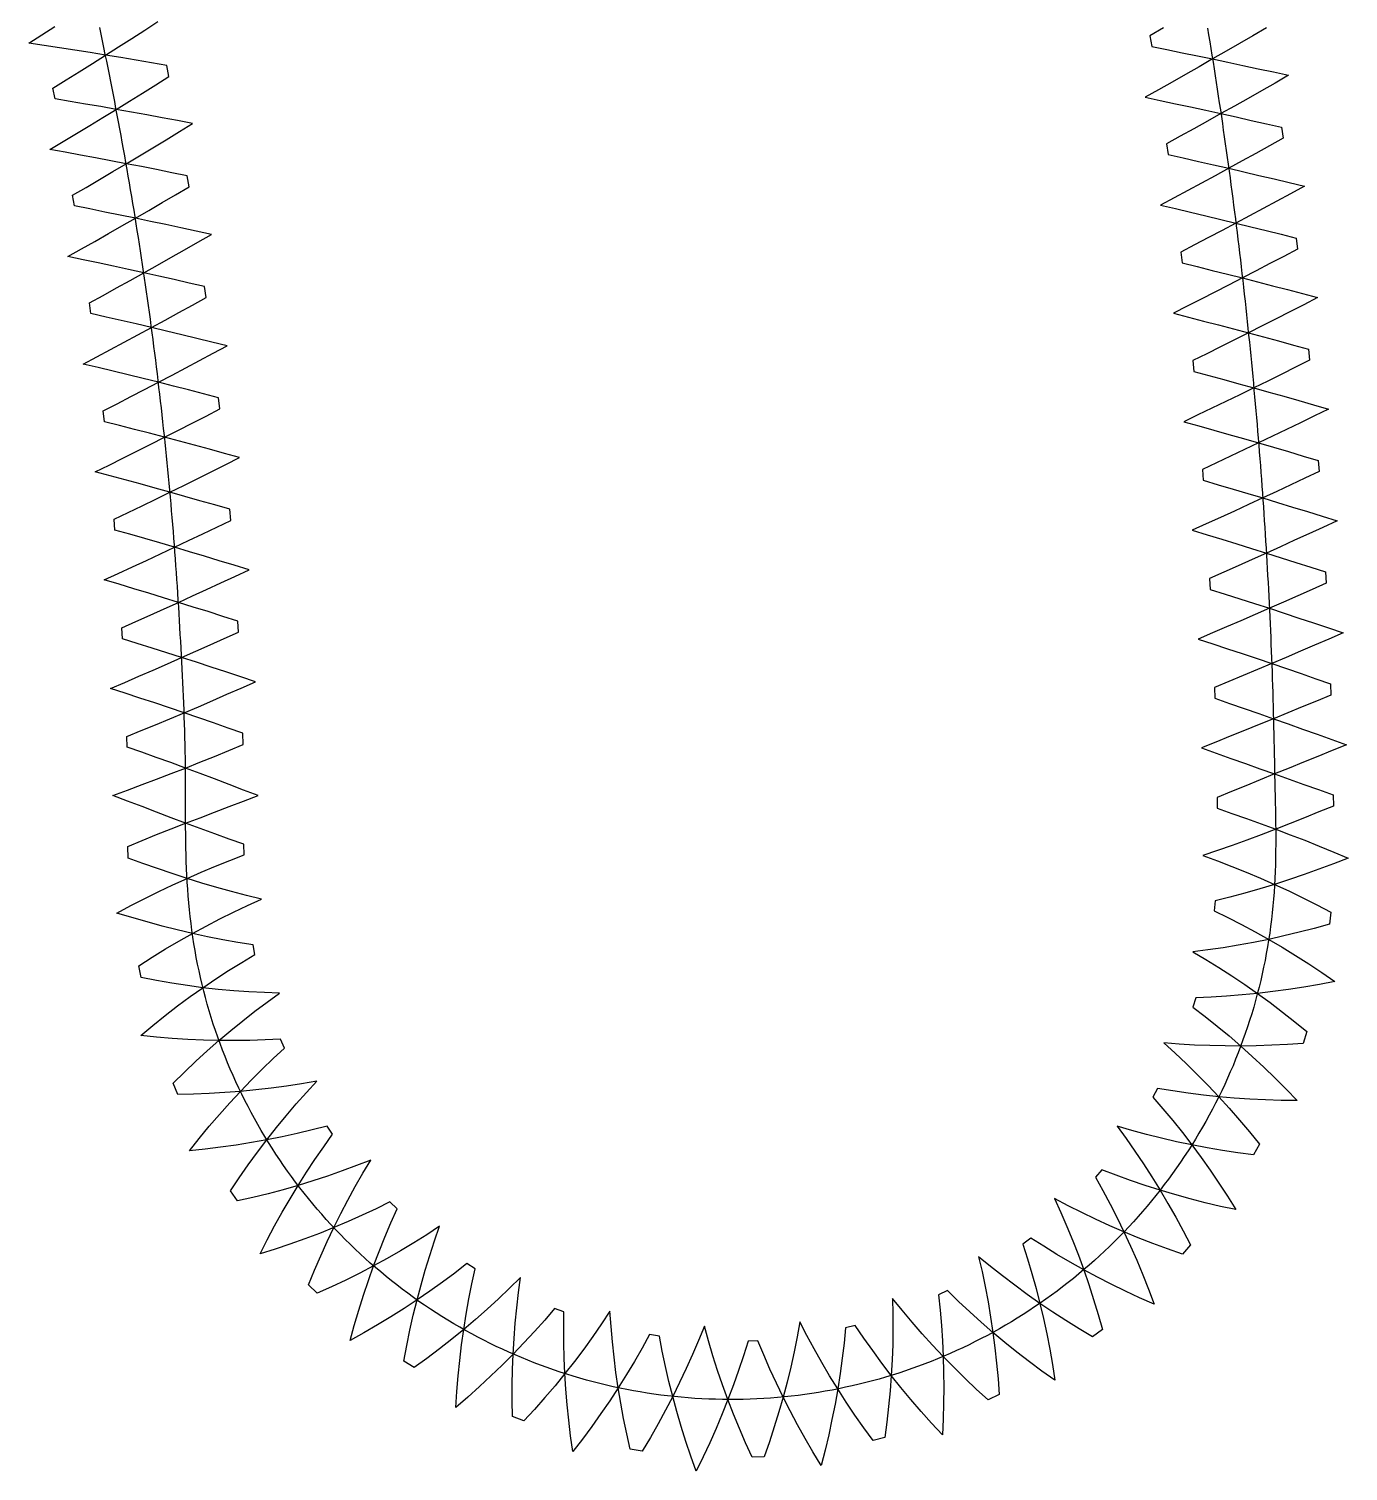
# Model space of a CAD drawing. Header units: metres. Extents: x -142 to 142, y -17 to 142.
# Drawn here: x 105.66 to 142.01, y -16.97 to 22.77 of the extents above; entities that cross this region are included whole.
import ezdxf

# ---------------------------------------------------------------- set-up
doc = ezdxf.new("R2010")
doc.units = ezdxf.units.M
for name, color, linetype in [('contour', 1, 'Continuous'), ('inner', 5, 'Continuous'), ('outer', 3, 'Continuous')]:
    doc.layers.add(name, color=color, linetype=linetype)

msp = doc.modelspace()

# ---------------------------------------------------------------- linework, layer by layer
at = {"layer": 'contour'}
msp.add_lwpolyline([(138.133, 22.79), (138.163, 22.602), (138.194, 22.415), (138.224, 22.228), (138.254, 22.04), (138.284, 21.853), (138.313, 21.666), (138.343, 21.478), (138.372, 21.29), (138.4, 21.103), (138.429, 20.915), (138.457, 20.728), (138.485, 20.54), (138.513, 20.352), (138.54, 20.164), (138.567, 19.977), (138.594, 19.789), (138.621, 19.601), (138.648, 19.413), (138.674, 19.225), (138.7, 19.037), (138.725, 18.849), (138.751, 18.661), (138.776, 18.473), (138.801, 18.285), (138.826, 18.096), (138.85, 17.908), (138.874, 17.72), (138.898, 17.532), (138.922, 17.343), (138.945, 17.155), (138.968, 16.967), (138.991, 16.778), (139.014, 16.59), (139.036, 16.401), (139.058, 16.213), (139.08, 16.024), (139.101, 15.836), (139.123, 15.647), (139.144, 15.459), (139.165, 15.27), (139.185, 15.081), (139.206, 14.893), (139.226, 14.704), (139.245, 14.515), (139.265, 14.326), (139.284, 14.138), (139.303, 13.949), (139.322, 13.76), (139.341, 13.571), (139.359, 13.382), (139.377, 13.193), (139.395, 13.004), (139.412, 12.815), (139.43, 12.626), (139.447, 12.437), (139.463, 12.248), (139.48, 12.059), (139.496, 11.87), (139.512, 11.681), (139.528, 11.492), (139.543, 11.303), (139.558, 11.114), (139.573, 10.924), (139.588, 10.735), (139.602, 10.546), (139.616, 10.357), (139.63, 10.167), (139.644, 9.978), (139.657, 9.789), (139.67, 9.6), (139.683, 9.41), (139.696, 9.221), (139.708, 9.032), (139.72, 8.842), (139.732, 8.653), (139.744, 8.463), (139.755, 8.274), (139.766, 8.084), (139.777, 7.895), (139.788, 7.705), (139.799, 7.516), (139.809, 7.326), (139.819, 7.137), (139.828, 6.947), (139.838, 6.758), (139.847, 6.568), (139.856, 6.379), (139.864, 6.189), (139.873, 5.999), (139.88, 5.81), (139.888, 5.62), (139.895, 5.431), (139.902, 5.241), (139.909, 5.051), (139.915, 4.862), (139.921, 4.672), (139.927, 4.482), (139.932, 4.293), (139.937, 4.103), (139.942, 3.913), (139.947, 3.724), (139.951, 3.534), (139.956, 3.344), (139.96, 3.155), (139.964, 2.965), (139.968, 2.775), (139.973, 2.585), (139.977, 2.396), (139.981, 2.206), (139.985, 2.016), (139.99, 1.826), (139.994, 1.636), (139.998, 1.446), (140.002, 1.256), (140.005, 1.066), (140.008, 0.876), (140.01, 0.686), (140.011, 0.497), (140.011, 0.307), (140.009, 0.117), (140.006, -0.073), (140.002, -0.262), (139.996, -0.452), (139.988, -0.641), (139.977, -0.831), (139.965, -1.02), (139.951, -1.209), (139.934, -1.398), (139.915, -1.586), (139.893, -1.775), (139.87, -1.963), (139.844, -2.151), (139.815, -2.339), (139.785, -2.526), (139.751, -2.713), (139.716, -2.9), (139.678, -3.086), (139.638, -3.271), (139.596, -3.456), (139.551, -3.641), (139.504, -3.824), (139.455, -4.008), (139.403, -4.19), (139.349, -4.372), (139.292, -4.553), (139.234, -4.734), (139.173, -4.914), (139.109, -5.092), (139.044, -5.271), (138.976, -5.448), (138.906, -5.624), (138.834, -5.8), (138.759, -5.974), (138.682, -6.148), (138.604, -6.32), (138.522, -6.492), (138.439, -6.663), (138.354, -6.832), (138.266, -7), (138.177, -7.168), (138.085, -7.334), (137.991, -7.499), (137.895, -7.662), (137.797, -7.825), (137.697, -7.986), (137.595, -8.146), (137.491, -8.305), (137.385, -8.462), (137.277, -8.618), (137.167, -8.773), (137.055, -8.926), (136.941, -9.078), (136.825, -9.228), (136.708, -9.377), (136.588, -9.525), (136.467, -9.67), (136.343, -9.815), (136.218, -9.957), (136.091, -10.099), (135.963, -10.238), (135.832, -10.376), (135.7, -10.512), (135.566, -10.647), (135.431, -10.78), (135.293, -10.911), (135.155, -11.04), (135.014, -11.168), (134.872, -11.293), (134.728, -11.417), (134.583, -11.54), (134.436, -11.66), (134.288, -11.778), (134.138, -11.895), (133.987, -12.01), (133.834, -12.122), (133.68, -12.233), (133.525, -12.342), (133.368, -12.449), (133.21, -12.554), (133.05, -12.657), (132.89, -12.757), (132.728, -12.856), (132.564, -12.953), (132.4, -13.048), (132.234, -13.14), (132.067, -13.231), (131.899, -13.319), (131.73, -13.405), (131.56, -13.489), (131.389, -13.571), (131.217, -13.651), (131.044, -13.729), (130.869, -13.804), (130.694, -13.877), (130.518, -13.948), (130.341, -14.017), (130.164, -14.083), (129.985, -14.147), (129.806, -14.209), (129.626, -14.269), (129.445, -14.326), (129.263, -14.381), (129.081, -14.434), (128.898, -14.485), (128.714, -14.533), (128.53, -14.579), (128.345, -14.622), (128.16, -14.663), (127.974, -14.702), (127.788, -14.739), (127.601, -14.773), (127.414, -14.804), (127.227, -14.834), (127.039, -14.861), (126.851, -14.885), (126.662, -14.908), (126.474, -14.927), (126.285, -14.945), (126.095, -14.96), (125.906, -14.973), (125.717, -14.983), (125.527, -14.991), (125.337, -14.996), (125.148, -14.999), (124.958, -15), (124.768, -14.998), (124.578, -14.994), (124.389, -14.987), (124.199, -14.979), (124.01, -14.967), (123.82, -14.954), (123.631, -14.937), (123.442, -14.919), (123.254, -14.898), (123.065, -14.875), (122.877, -14.849), (122.69, -14.821), (122.502, -14.791), (122.315, -14.758), (122.129, -14.723), (121.943, -14.685), (121.757, -14.645), (121.572, -14.603), (121.388, -14.559), (121.204, -14.512), (121.021, -14.462), (120.838, -14.411), (120.656, -14.357), (120.475, -14.301), (120.294, -14.243), (120.114, -14.182), (119.935, -14.119), (119.757, -14.054), (119.58, -13.986), (119.403, -13.917), (119.228, -13.845), (119.053, -13.771), (118.879, -13.694), (118.706, -13.616), (118.535, -13.535), (118.364, -13.452), (118.194, -13.367), (118.026, -13.28), (117.858, -13.191), (117.692, -13.099), (117.527, -13.006), (117.363, -12.91), (117.2, -12.812), (117.039, -12.713), (116.878, -12.611), (116.719, -12.507), (116.562, -12.401), (116.406, -12.294), (116.251, -12.184), (116.097, -12.072), (115.945, -11.959), (115.795, -11.843), (115.646, -11.726), (115.498, -11.607), (115.352, -11.485), (115.207, -11.362), (115.064, -11.238), (114.923, -11.111), (114.783, -10.983), (114.645, -10.853), (114.509, -10.721), (114.374, -10.587), (114.241, -10.452), (114.109, -10.315), (113.98, -10.176), (113.852, -10.036), (113.726, -9.894), (113.601, -9.751), (113.479, -9.606), (113.358, -9.459), (113.24, -9.311), (113.123, -9.162), (113.008, -9.011), (112.895, -8.858), (112.784, -8.704), (112.675, -8.549), (112.568, -8.392), (112.463, -8.234), (112.36, -8.075), (112.259, -7.915), (112.159, -7.753), (112.062, -7.59), (111.967, -7.425), (111.875, -7.26), (111.784, -7.093), (111.695, -6.925), (111.608, -6.757), (111.524, -6.587), (111.441, -6.416), (111.361, -6.244), (111.283, -6.071), (111.207, -5.897), (111.133, -5.722), (111.062, -5.546), (110.992, -5.369), (110.925, -5.191), (110.861, -5.013), (110.798, -4.834), (110.738, -4.654), (110.68, -4.473), (110.625, -4.291), (110.572, -4.109), (110.522, -3.926), (110.474, -3.743), (110.428, -3.559), (110.385, -3.374), (110.345, -3.189), (110.306, -3.003), (110.271, -2.817), (110.237, -2.63), (110.206, -2.443), (110.177, -2.256), (110.15, -2.068), (110.126, -1.88), (110.103, -1.691), (110.083, -1.502), (110.065, -1.314), (110.048, -1.124), (110.034, -0.935), (110.021, -0.746), (110.01, -0.556), (110.001, -0.367), (109.994, -0.177), (109.988, 0.012), (109.984, 0.202), (109.98, 0.392), (109.978, 0.582), (109.976, 0.771), (109.975, 0.961), (109.975, 1.151), (109.975, 1.341), (109.975, 1.531), (109.975, 1.721), (109.975, 1.91), (109.975, 2.1), (109.974, 2.29), (109.972, 2.48), (109.97, 2.67), (109.966, 2.859), (109.963, 3.049), (109.958, 3.239), (109.953, 3.429), (109.947, 3.618), (109.94, 3.808), (109.933, 3.998), (109.926, 4.187), (109.918, 4.377), (109.909, 4.566), (109.9, 4.756), (109.891, 4.946), (109.882, 5.135), (109.872, 5.325), (109.862, 5.514), (109.851, 5.704), (109.841, 5.893), (109.83, 6.083), (109.82, 6.272), (109.808, 6.462), (109.797, 6.651), (109.785, 6.84), (109.774, 7.03), (109.761, 7.219), (109.749, 7.409), (109.736, 7.598), (109.723, 7.787), (109.71, 7.977), (109.696, 8.166), (109.682, 8.355), (109.668, 8.544), (109.653, 8.734), (109.638, 8.923), (109.622, 9.112), (109.606, 9.301), (109.59, 9.49), (109.574, 9.679), (109.557, 9.868), (109.54, 10.057), (109.522, 10.246), (109.504, 10.435), (109.486, 10.624), (109.467, 10.813), (109.449, 11.002), (109.429, 11.19), (109.41, 11.379), (109.39, 11.568), (109.37, 11.757), (109.349, 11.945), (109.329, 12.134), (109.308, 12.323), (109.286, 12.511), (109.264, 12.7), (109.242, 12.888), (109.22, 13.077), (109.197, 13.265), (109.174, 13.453), (109.151, 13.642), (109.127, 13.83), (109.103, 14.018), (109.079, 14.207), (109.054, 14.395), (109.029, 14.583), (109.004, 14.771), (108.978, 14.959), (108.952, 15.147), (108.926, 15.335), (108.899, 15.523), (108.872, 15.711), (108.845, 15.898), (108.817, 16.086), (108.79, 16.274), (108.761, 16.462), (108.733, 16.649), (108.704, 16.837), (108.675, 17.024), (108.645, 17.212), (108.615, 17.399), (108.585, 17.587), (108.555, 17.774), (108.524, 17.961), (108.493, 18.148), (108.461, 18.335), (108.429, 18.523), (108.397, 18.71), (108.365, 18.897), (108.332, 19.083), (108.299, 19.27), (108.265, 19.457), (108.232, 19.644), (108.198, 19.831), (108.163, 20.017), (108.129, 20.204), (108.094, 20.39), (108.058, 20.577), (108.023, 20.763), (107.987, 20.95), (107.95, 21.136), (107.914, 21.322), (107.877, 21.508), (107.84, 21.694), (107.802, 21.88), (107.764, 22.066), (107.726, 22.252), (107.687, 22.438), (107.648, 22.624), (107.609, 22.809)], dxfattribs=at)
at = {"layer": 'inner'}
msp.add_lwpolyline([(136.916, 22.793), (136.546, 22.579), (136.595, 22.282), (137.014, 22.198), (137.432, 22.112), (137.851, 22.026), (138.27, 21.939), (138.689, 21.85), (139.108, 21.761), (139.527, 21.671), (139.946, 21.581), (140.365, 21.489), (139.992, 21.276), (139.62, 21.064), (139.247, 20.853), (138.874, 20.643), (138.501, 20.434), (138.127, 20.225), (137.753, 20.017), (137.379, 19.81), (137.004, 19.604), (137.047, 19.306), (137.464, 19.213), (137.881, 19.118), (138.298, 19.023), (138.715, 18.926), (139.132, 18.829), (139.548, 18.731), (139.965, 18.632), (140.382, 18.532), (140.799, 18.431), (140.422, 18.227), (140.045, 18.023), (139.668, 17.82), (139.29, 17.618), (138.912, 17.417), (138.534, 17.216), (138.156, 17.017), (137.777, 16.818), (137.398, 16.62), (137.434, 16.321), (137.849, 16.218), (138.264, 16.115), (138.679, 16.011), (139.094, 15.905), (139.508, 15.799), (139.923, 15.692), (140.337, 15.584), (140.752, 15.475), (141.166, 15.365), (140.785, 15.169), (140.404, 14.973), (140.022, 14.778), (139.64, 14.585), (139.258, 14.392), (138.876, 14.199), (138.493, 14.008), (138.111, 13.818), (137.727, 13.628), (137.757, 13.328), (138.169, 13.217), (138.582, 13.104), (138.994, 12.991), (139.407, 12.876), (139.819, 12.761), (140.231, 12.645), (140.643, 12.528), (141.055, 12.41), (141.467, 12.291), (141.082, 12.103), (140.696, 11.916), (140.311, 11.73), (139.925, 11.544), (139.538, 11.36), (139.152, 11.176), (138.765, 10.993), (138.378, 10.811), (137.991, 10.63), (138.014, 10.33), (138.424, 10.209), (138.834, 10.087), (139.244, 9.965), (139.653, 9.842), (140.063, 9.717), (140.473, 9.592), (140.882, 9.466), (141.291, 9.339), (141.701, 9.212), (141.311, 9.032), (140.922, 8.854), (140.532, 8.676), (140.142, 8.499), (139.752, 8.322), (139.362, 8.147), (138.972, 7.972), (138.581, 7.798), (138.19, 7.625), (138.207, 7.324), (138.614, 7.195), (139.021, 7.065), (139.429, 6.934), (139.836, 6.802), (140.243, 6.669), (140.649, 6.535), (141.056, 6.401), (141.463, 6.265), (141.869, 6.127), (141.476, 5.956), (141.082, 5.786), (140.689, 5.617), (140.295, 5.448), (139.901, 5.281), (139.506, 5.115), (139.112, 4.95), (138.717, 4.786), (138.322, 4.624), (138.33, 4.323), (138.734, 4.183), (139.138, 4.043), (139.542, 3.901), (139.946, 3.759), (140.349, 3.617), (140.753, 3.474), (141.156, 3.33), (141.56, 3.187), (141.963, 3.043), (141.566, 2.882), (141.17, 2.721), (140.773, 2.559), (140.377, 2.398), (139.98, 2.237), (139.584, 2.076), (139.188, 1.914), (138.791, 1.753), (138.395, 1.593), (138.401, 1.293), (138.804, 1.151), (139.206, 1.008), (139.608, 0.863), (140.01, 0.715), (140.41, 0.564), (140.811, 0.41), (141.21, 0.251), (141.609, 0.087), (142.006, -0.083), (141.603, -0.239), (141.198, -0.389), (140.793, -0.534), (140.386, -0.674), (139.979, -0.807), (139.57, -0.932), (139.161, -1.05), (138.75, -1.16), (138.34, -1.261), (138.311, -1.531), (138.691, -1.718), (139.069, -1.911), (139.445, -2.112), (139.818, -2.32), (140.188, -2.536), (140.556, -2.76), (140.92, -2.99), (141.282, -3.229), (141.64, -3.477), (141.213, -3.561), (140.786, -3.635), (140.36, -3.701), (139.934, -3.76), (139.508, -3.81), (139.083, -3.851), (138.658, -3.885), (138.234, -3.911), (137.811, -3.928), (137.73, -4.185), (138.065, -4.444), (138.396, -4.709), (138.724, -4.981), (139.048, -5.26), (139.366, -5.547), (139.681, -5.84), (139.991, -6.14), (140.297, -6.447), (140.597, -6.762), (140.162, -6.758), (139.729, -6.744), (139.298, -6.722), (138.869, -6.693), (138.442, -6.657), (138.017, -6.611), (137.595, -6.558), (137.174, -6.498), (136.756, -6.43), (136.625, -6.665), (136.901, -6.986), (137.172, -7.313), (137.438, -7.646), (137.698, -7.984), (137.953, -8.329), (138.202, -8.68), (138.445, -9.036), (138.683, -9.398), (138.914, -9.767), (138.488, -9.676), (138.067, -9.575), (137.649, -9.467), (137.235, -9.352), (136.824, -9.23), (136.417, -9.1), (136.014, -8.963), (135.614, -8.819), (135.218, -8.668), (135.042, -8.872), (135.248, -9.242), (135.448, -9.617), (135.641, -9.996), (135.828, -10.38), (136.008, -10.77), (136.181, -11.163), (136.347, -11.561), (136.508, -11.963), (136.659, -12.371), (136.261, -12.196), (135.868, -12.013), (135.481, -11.823), (135.098, -11.627), (134.72, -11.424), (134.348, -11.215), (133.981, -10.999), (133.618, -10.777), (133.261, -10.55), (133.047, -10.714), (133.175, -11.118), (133.294, -11.525), (133.407, -11.936), (133.513, -12.35), (133.611, -12.768), (133.701, -13.188), (133.784, -13.612), (133.859, -14.038), (133.926, -14.468), (133.571, -14.216), (133.223, -13.957), (132.882, -13.693), (132.547, -13.424), (132.218, -13.149), (131.895, -12.869), (131.579, -12.584), (131.269, -12.294), (130.965, -11.999), (130.722, -12.117), (130.765, -12.538), (130.801, -12.961), (130.828, -13.386), (130.848, -13.813), (130.86, -14.241), (130.863, -14.672), (130.859, -15.103), (130.847, -15.536), (130.827, -15.97), (130.529, -15.652), (130.24, -15.329), (129.96, -15.001), (129.686, -14.67), (129.419, -14.334), (129.159, -13.995), (128.907, -13.652), (128.662, -13.305), (128.424, -12.955), (128.161, -13.022), (128.12, -13.442), (128.069, -13.864), (128.01, -14.286), (127.943, -14.708), (127.868, -15.13), (127.785, -15.552), (127.694, -15.974), (127.595, -16.396), (127.488, -16.817), (127.261, -16.445), (127.042, -16.071), (126.833, -15.693), (126.632, -15.313), (126.438, -14.931), (126.252, -14.546), (126.075, -14.159), (125.905, -13.77), (125.742, -13.379), (125.471, -13.392), (125.346, -13.795), (125.211, -14.198), (125.068, -14.599), (124.918, -15), (124.759, -15.398), (124.592, -15.794), (124.418, -16.189), (124.236, -16.582), (124.046, -16.973), (123.899, -16.563), (123.761, -16.152), (123.632, -15.74), (123.511, -15.328), (123.398, -14.914), (123.294, -14.5), (123.198, -14.085), (123.11, -13.67), (123.029, -13.254), (122.761, -13.211), (122.557, -13.582), (122.344, -13.949), (122.123, -14.313), (121.895, -14.675), (121.66, -15.033), (121.416, -15.388), (121.166, -15.739), (120.908, -16.087), (120.644, -16.432), (120.583, -16.001), (120.53, -15.571), (120.487, -15.141), (120.452, -14.713), (120.425, -14.285), (120.405, -13.858), (120.395, -13.433), (120.393, -13.008), (120.398, -12.585), (120.143, -12.489), (119.869, -12.81), (119.587, -13.127), (119.297, -13.44), (119.001, -13.748), (118.698, -14.051), (118.388, -14.35), (118.071, -14.643), (117.749, -14.932), (117.42, -15.216), (117.448, -14.782), (117.483, -14.35), (117.527, -13.92), (117.579, -13.494), (117.639, -13.069), (117.706, -12.647), (117.782, -12.228), (117.865, -11.812), (117.956, -11.399), (117.725, -11.253), (117.391, -11.513), (117.051, -11.766), (116.705, -12.014), (116.352, -12.256), (115.995, -12.492), (115.631, -12.722), (115.261, -12.945), (114.887, -13.163), (114.508, -13.376), (114.623, -12.957), (114.744, -12.54), (114.874, -12.128), (115.011, -11.72), (115.155, -11.317), (115.306, -10.917), (115.464, -10.522), (115.631, -10.131), (115.802, -9.744), (115.605, -9.555), (115.226, -9.742), (114.842, -9.922), (114.453, -10.095), (114.059, -10.261), (113.661, -10.42), (113.258, -10.572), (112.851, -10.716), (112.441, -10.854), (112.027, -10.986), (112.224, -10.599), (112.427, -10.215), (112.636, -9.837), (112.853, -9.466), (113.076, -9.1), (113.304, -8.738), (113.539, -8.384), (113.781, -8.035), (114.027, -7.691), (113.872, -7.465), (113.463, -7.572), (113.051, -7.671), (112.635, -7.761), (112.215, -7.844), (111.794, -7.92), (111.368, -7.988), (110.941, -8.047), (110.511, -8.099), (110.079, -8.144), (110.35, -7.805), (110.626, -7.471), (110.907, -7.143), (111.194, -6.823), (111.486, -6.509), (111.782, -6.201), (112.083, -5.9), (112.39, -5.606), (112.7, -5.319), (112.594, -5.066), (112.171, -5.089), (111.748, -5.104), (111.322, -5.109), (110.895, -5.106), (110.466, -5.096), (110.036, -5.077), (109.605, -5.048), (109.173, -5.012), (108.74, -4.968), (109.075, -4.69), (109.413, -4.418), (109.755, -4.154), (110.101, -3.898), (110.451, -3.651), (110.805, -3.411), (111.161, -3.179), (111.522, -2.956), (111.886, -2.74), (111.834, -2.471), (111.416, -2.404), (110.998, -2.33), (110.581, -2.247), (110.163, -2.157), (109.746, -2.059), (109.329, -1.953), (108.913, -1.84), (108.497, -1.719), (108.082, -1.594), (108.465, -1.391), (108.85, -1.194), (109.236, -1.003), (109.625, -0.819), (110.015, -0.642), (110.407, -0.47), (110.8, -0.304), (111.194, -0.144), (111.589, 0.012), (111.582, 0.301), (111.18, 0.441), (110.778, 0.584), (110.377, 0.731), (109.976, 0.88), (109.575, 1.031), (109.175, 1.184), (108.775, 1.337), (108.375, 1.49), (107.975, 1.641), (108.375, 1.793), (108.775, 1.944), (109.175, 2.095), (109.574, 2.248), (109.973, 2.402), (110.371, 2.559), (110.769, 2.719), (111.166, 2.882), (111.563, 3.047), (111.555, 3.36), (111.151, 3.504), (110.746, 3.646), (110.341, 3.786), (109.936, 3.924), (109.53, 4.061), (109.125, 4.195), (108.719, 4.329), (108.312, 4.46), (107.906, 4.591), (108.298, 4.76), (108.69, 4.93), (109.082, 5.1), (109.474, 5.272), (109.865, 5.445), (110.257, 5.619), (110.648, 5.793), (111.039, 5.968), (111.429, 6.144), (111.412, 6.451), (111.003, 6.581), (110.595, 6.71), (110.186, 6.838), (109.778, 6.965), (109.369, 7.091), (108.96, 7.217), (108.551, 7.341), (108.142, 7.464), (107.732, 7.586), (108.121, 7.764), (108.509, 7.942), (108.897, 8.122), (109.285, 8.302), (109.672, 8.484), (110.059, 8.667), (110.446, 8.851), (110.833, 9.036), (111.219, 9.223), (111.193, 9.531), (110.781, 9.65), (110.369, 9.768), (109.957, 9.885), (109.545, 10.001), (109.133, 10.116), (108.72, 10.229), (108.308, 10.341), (107.895, 10.452), (107.482, 10.562), (107.866, 10.751), (108.249, 10.941), (108.631, 11.132), (109.014, 11.323), (109.395, 11.516), (109.777, 11.71), (110.158, 11.905), (110.54, 12.101), (110.92, 12.298), (110.886, 12.605), (110.471, 12.713), (110.056, 12.819), (109.641, 12.925), (109.226, 13.029), (108.81, 13.132), (108.395, 13.234), (107.98, 13.336), (107.564, 13.435), (107.149, 13.534), (107.526, 13.733), (107.904, 13.933), (108.281, 14.134), (108.658, 14.336), (109.035, 14.539), (109.411, 14.744), (109.787, 14.949), (110.162, 15.155), (110.538, 15.363), (110.495, 15.669), (110.077, 15.765), (109.659, 15.86), (109.241, 15.954), (108.823, 16.047), (108.405, 16.139), (107.987, 16.229), (107.569, 16.319), (107.151, 16.407), (106.733, 16.494), (107.105, 16.704), (107.477, 16.914), (107.849, 17.126), (108.22, 17.338), (108.591, 17.552), (108.961, 17.766), (109.331, 17.982), (109.701, 18.199), (110.07, 18.417), (110.018, 18.721), (109.598, 18.806), (109.178, 18.889), (108.758, 18.972), (108.337, 19.053), (107.917, 19.133), (107.497, 19.212), (107.076, 19.29), (106.656, 19.367), (106.236, 19.442), (106.602, 19.662), (106.968, 19.882), (107.333, 20.104), (107.699, 20.327), (108.063, 20.55), (108.428, 20.775), (108.791, 21.001), (109.155, 21.228), (109.518, 21.456), (109.458, 21.759), (109.036, 21.832), (108.613, 21.904), (108.191, 21.975), (107.769, 22.044), (107.346, 22.113), (106.924, 22.18), (106.501, 22.246), (106.079, 22.311), (105.657, 22.375), (106.017, 22.604), (106.377, 22.835)], dxfattribs=at)
at = {"layer": 'outer'}
msp.add_lwpolyline([(139.753, 22.797), (139.383, 22.581), (139.012, 22.366), (138.641, 22.152), (138.27, 21.939), (137.899, 21.726), (137.527, 21.514), (137.155, 21.303), (136.783, 21.093), (136.411, 20.884), (136.829, 20.795), (137.247, 20.706), (137.665, 20.616), (138.083, 20.525), (138.501, 20.434), (138.919, 20.341), (139.337, 20.247), (139.754, 20.153), (140.172, 20.057), (140.215, 19.753), (139.841, 19.545), (139.466, 19.338), (139.09, 19.132), (138.715, 18.926), (138.339, 18.722), (137.963, 18.518), (137.586, 18.315), (137.21, 18.113), (136.833, 17.912), (137.249, 17.815), (137.665, 17.717), (138.081, 17.618), (138.497, 17.518), (138.912, 17.417), (139.328, 17.315), (139.744, 17.212), (140.16, 17.109), (140.575, 17.004), (140.612, 16.699), (140.233, 16.499), (139.853, 16.3), (139.474, 16.102), (139.094, 15.905), (138.713, 15.709), (138.333, 15.513), (137.952, 15.319), (137.571, 15.125), (137.19, 14.932), (137.604, 14.826), (138.017, 14.718), (138.431, 14.61), (138.845, 14.501), (139.258, 14.392), (139.672, 14.281), (140.085, 14.169), (140.499, 14.057), (140.912, 13.943), (140.942, 13.637), (140.558, 13.446), (140.175, 13.255), (139.791, 13.065), (139.407, 12.876), (139.022, 12.688), (138.638, 12.501), (138.253, 12.315), (137.868, 12.13), (137.482, 11.945), (137.894, 11.83), (138.305, 11.714), (138.716, 11.596), (139.127, 11.479), (139.538, 11.36), (139.949, 11.24), (140.36, 11.119), (140.771, 10.998), (141.182, 10.875), (141.205, 10.568), (140.817, 10.385), (140.43, 10.203), (140.042, 10.022), (139.653, 9.842), (139.265, 9.662), (138.876, 9.483), (138.487, 9.305), (138.098, 9.129), (137.709, 8.952), (138.118, 8.828), (138.527, 8.703), (138.935, 8.577), (139.344, 8.45), (139.752, 8.322), (140.161, 8.194), (140.569, 8.065), (140.977, 7.935), (141.385, 7.804), (141.402, 7.496), (141.011, 7.322), (140.619, 7.148), (140.228, 6.974), (139.836, 6.802), (139.443, 6.631), (139.051, 6.461), (138.659, 6.291), (138.266, 6.123), (137.873, 5.956), (138.279, 5.823), (138.684, 5.689), (139.09, 5.554), (139.496, 5.418), (139.901, 5.281), (140.306, 5.143), (140.711, 5.003), (141.116, 4.863), (141.52, 4.721), (141.529, 4.413), (141.134, 4.248), (140.738, 4.085), (140.342, 3.922), (139.946, 3.759), (139.55, 3.598), (139.153, 3.436), (138.757, 3.275), (138.36, 3.114), (137.964, 2.954), (138.367, 2.811), (138.771, 2.667), (139.174, 2.524), (139.577, 2.381), (139.98, 2.237), (140.384, 2.094), (140.787, 1.951), (141.191, 1.808), (141.594, 1.664), (141.601, 1.355), (141.203, 1.193), (140.806, 1.032), (140.408, 0.872), (140.01, 0.715), (139.61, 0.562), (139.211, 0.411), (138.81, 0.265), (138.409, 0.125), (138.007, -0.009), (138.404, -0.158), (138.799, -0.312), (139.194, -0.471), (139.587, -0.635), (139.979, -0.807), (140.368, -0.985), (140.756, -1.171), (141.142, -1.365), (141.525, -1.566), (141.489, -1.902), (141.072, -2.018), (140.655, -2.126), (140.237, -2.227), (139.818, -2.32), (139.399, -2.404), (138.98, -2.481), (138.561, -2.55), (138.142, -2.61), (137.724, -2.661), (138.087, -2.875), (138.447, -3.098), (138.804, -3.328), (139.158, -3.565), (139.508, -3.81), (139.854, -4.062), (140.197, -4.322), (140.536, -4.589), (140.872, -4.863), (140.769, -5.187), (140.337, -5.217), (139.906, -5.239), (139.476, -5.254), (139.048, -5.26), (138.62, -5.258), (138.194, -5.248), (137.77, -5.231), (137.348, -5.206), (136.928, -5.17), (137.24, -5.453), (137.547, -5.744), (137.85, -6.042), (138.149, -6.346), (138.442, -6.657), (138.73, -6.974), (139.013, -7.298), (139.292, -7.627), (139.565, -7.963), (139.399, -8.26), (138.97, -8.202), (138.543, -8.137), (138.119, -8.064), (137.698, -7.984), (137.28, -7.896), (136.865, -7.801), (136.453, -7.698), (136.044, -7.588), (135.64, -7.469), (135.889, -7.809), (136.131, -8.156), (136.368, -8.509), (136.599, -8.867), (136.824, -9.23), (137.042, -9.599), (137.254, -9.973), (137.461, -10.352), (137.661, -10.736), (137.438, -10.993), (137.03, -10.85), (136.625, -10.7), (136.224, -10.543), (135.828, -10.38), (135.436, -10.21), (135.049, -10.032), (134.666, -9.849), (134.288, -9.659), (133.915, -9.461), (134.091, -9.844), (134.259, -10.233), (134.419, -10.626), (134.573, -11.023), (134.72, -11.424), (134.86, -11.83), (134.992, -12.239), (135.118, -12.652), (135.236, -13.068), (134.967, -13.275), (134.595, -13.052), (134.229, -12.824), (133.868, -12.59), (133.513, -12.35), (133.164, -12.104), (132.82, -11.852), (132.482, -11.595), (132.15, -11.333), (131.825, -11.064), (131.92, -11.475), (132.006, -11.889), (132.084, -12.306), (132.154, -12.727), (132.218, -13.149), (132.273, -13.574), (132.319, -14.002), (132.359, -14.432), (132.391, -14.863), (132.086, -15.011), (131.766, -14.719), (131.454, -14.421), (131.148, -14.119), (130.848, -13.813), (130.556, -13.501), (130.27, -13.185), (129.991, -12.865), (129.718, -12.541), (129.453, -12.213), (129.464, -12.634), (129.465, -13.057), (129.457, -13.482), (129.442, -13.908), (129.419, -14.334), (129.387, -14.762), (129.346, -15.19), (129.298, -15.619), (129.243, -16.048), (128.915, -16.132), (128.66, -15.781), (128.414, -15.426), (128.175, -15.069), (127.943, -14.708), (127.72, -14.344), (127.504, -13.977), (127.295, -13.607), (127.093, -13.235), (126.899, -12.86), (126.825, -13.275), (126.741, -13.689), (126.648, -14.104), (126.547, -14.518), (126.438, -14.931), (126.321, -15.343), (126.194, -15.755), (126.061, -16.165), (125.92, -16.574), (125.583, -16.59), (125.403, -16.195), (125.234, -15.798), (125.072, -15.399), (124.918, -15), (124.772, -14.598), (124.635, -14.195), (124.505, -13.791), (124.382, -13.385), (124.268, -12.979), (124.111, -13.37), (123.946, -13.759), (123.771, -14.146), (123.588, -14.531), (123.398, -14.914), (123.2, -15.294), (122.994, -15.672), (122.78, -16.047), (122.559, -16.419), (122.227, -16.367), (122.13, -15.944), (122.044, -15.521), (121.966, -15.098), (121.895, -14.675), (121.833, -14.252), (121.78, -13.83), (121.735, -13.408), (121.697, -12.986), (121.666, -12.565), (121.433, -12.916), (121.193, -13.264), (120.944, -13.608), (120.688, -13.948), (120.425, -14.285), (120.154, -14.618), (119.876, -14.946), (119.59, -15.27), (119.299, -15.59), (118.984, -15.471), (118.975, -15.038), (118.976, -14.606), (118.984, -14.176), (119.001, -13.748), (119.025, -13.321), (119.058, -12.897), (119.099, -12.474), (119.147, -12.054), (119.202, -11.635), (118.902, -11.932), (118.597, -12.225), (118.284, -12.511), (117.964, -12.793), (117.639, -13.069), (117.307, -13.34), (116.968, -13.606), (116.623, -13.866), (116.273, -14.12), (115.989, -13.941), (116.067, -13.515), (116.154, -13.091), (116.25, -12.672), (116.352, -12.256), (116.462, -11.843), (116.58, -11.434), (116.705, -11.029), (116.837, -10.626), (116.975, -10.227), (116.622, -10.457), (116.264, -10.682), (115.9, -10.9), (115.53, -11.112), (115.155, -11.317), (114.775, -11.516), (114.39, -11.707), (113.999, -11.892), (113.605, -12.071), (113.364, -11.839), (113.526, -11.437), (113.697, -11.039), (113.875, -10.648), (114.059, -10.261), (114.25, -9.878), (114.447, -9.502), (114.652, -9.13), (114.862, -8.762), (115.078, -8.4), (114.685, -8.554), (114.289, -8.702), (113.889, -8.842), (113.484, -8.974), (113.076, -9.1), (112.664, -9.218), (112.247, -9.328), (111.828, -9.43), (111.405, -9.525), (111.216, -9.249), (111.456, -8.888), (111.703, -8.534), (111.957, -8.186), (112.215, -7.844), (112.479, -7.508), (112.749, -7.179), (113.024, -6.856), (113.304, -6.539), (113.589, -6.227), (113.173, -6.298), (112.755, -6.363), (112.335, -6.42), (111.911, -6.468), (111.486, -6.509), (111.059, -6.542), (110.629, -6.567), (110.197, -6.583), (109.764, -6.591), (109.634, -6.283), (109.942, -5.978), (110.255, -5.68), (110.573, -5.389), (110.895, -5.106), (111.221, -4.83), (111.551, -4.562), (111.886, -4.301), (112.224, -4.048), (112.567, -3.801), (112.145, -3.787), (111.722, -3.766), (111.3, -3.737), (110.876, -3.698), (110.451, -3.651), (110.026, -3.595), (109.6, -3.53), (109.175, -3.456), (108.749, -3.373), (108.686, -3.045), (109.051, -2.811), (109.419, -2.585), (109.79, -2.367), (110.163, -2.157), (110.539, -1.953), (110.917, -1.756), (111.297, -1.567), (111.68, -1.385), (112.064, -1.208), (111.653, -1.107), (111.242, -1.001), (110.832, -0.888), (110.423, -0.768), (110.015, -0.642), (109.608, -0.509), (109.201, -0.371), (108.795, -0.227), (108.39, -0.079), (108.383, 0.241), (108.78, 0.406), (109.178, 0.567), (109.577, 0.725), (109.976, 0.88), (110.375, 1.033), (110.775, 1.185), (111.175, 1.337), (111.575, 1.488), (111.975, 1.641), (111.575, 1.794), (111.175, 1.948), (110.775, 2.101), (110.374, 2.253), (109.973, 2.402), (109.571, 2.55), (109.169, 2.695), (108.767, 2.837), (108.364, 2.976), (108.356, 3.272), (108.752, 3.432), (109.147, 3.594), (109.542, 3.758), (109.936, 3.924), (110.33, 4.092), (110.723, 4.262), (111.116, 4.433), (111.509, 4.606), (111.901, 4.779), (111.494, 4.914), (111.087, 5.049), (110.68, 5.182), (110.273, 5.314), (109.865, 5.445), (109.458, 5.576), (109.05, 5.706), (108.642, 5.835), (108.235, 5.963), (108.217, 6.264), (108.608, 6.438), (108.998, 6.613), (109.388, 6.788), (109.778, 6.965), (110.167, 7.143), (110.556, 7.321), (110.945, 7.501), (111.334, 7.681), (111.723, 7.863), (111.313, 7.989), (110.903, 8.114), (110.493, 8.239), (110.083, 8.362), (109.672, 8.484), (109.262, 8.605), (108.851, 8.724), (108.44, 8.842), (108.029, 8.959), (108.004, 9.258), (108.39, 9.442), (108.775, 9.627), (109.16, 9.814), (109.545, 10.001), (109.929, 10.19), (110.313, 10.379), (110.697, 10.57), (111.08, 10.762), (111.463, 10.955), (111.05, 11.07), (110.636, 11.183), (110.223, 11.295), (109.809, 11.406), (109.395, 11.516), (108.982, 11.625), (108.568, 11.733), (108.154, 11.84), (107.74, 11.945), (107.706, 12.243), (108.087, 12.438), (108.467, 12.634), (108.846, 12.831), (109.226, 13.029), (109.604, 13.228), (109.983, 13.428), (110.361, 13.629), (110.739, 13.832), (111.117, 14.035), (110.701, 14.138), (110.284, 14.24), (109.868, 14.341), (109.451, 14.441), (109.035, 14.539), (108.618, 14.637), (108.201, 14.733), (107.785, 14.829), (107.368, 14.923), (107.326, 15.22), (107.701, 15.425), (108.075, 15.631), (108.45, 15.839), (108.823, 16.047), (109.197, 16.257), (109.569, 16.467), (109.942, 16.679), (110.314, 16.892), (110.686, 17.106), (110.267, 17.197), (109.848, 17.287), (109.429, 17.376), (109.01, 17.465), (108.591, 17.552), (108.171, 17.638), (107.752, 17.722), (107.333, 17.806), (106.914, 17.889), (106.864, 18.184), (107.233, 18.4), (107.601, 18.617), (107.97, 18.834), (108.337, 19.053), (108.705, 19.273), (109.072, 19.493), (109.438, 19.715), (109.804, 19.938), (110.17, 20.162), (109.749, 20.242), (109.327, 20.321), (108.906, 20.398), (108.485, 20.475), (108.063, 20.55), (107.642, 20.625), (107.22, 20.698), (106.799, 20.77), (106.378, 20.841), (106.32, 21.135), (106.682, 21.361), (107.045, 21.588), (107.407, 21.815), (107.769, 22.044), (108.13, 22.274), (108.49, 22.505), (108.851, 22.737), (109.211, 22.97)], dxfattribs=at)

doc.saveas('drawing.dxf')
